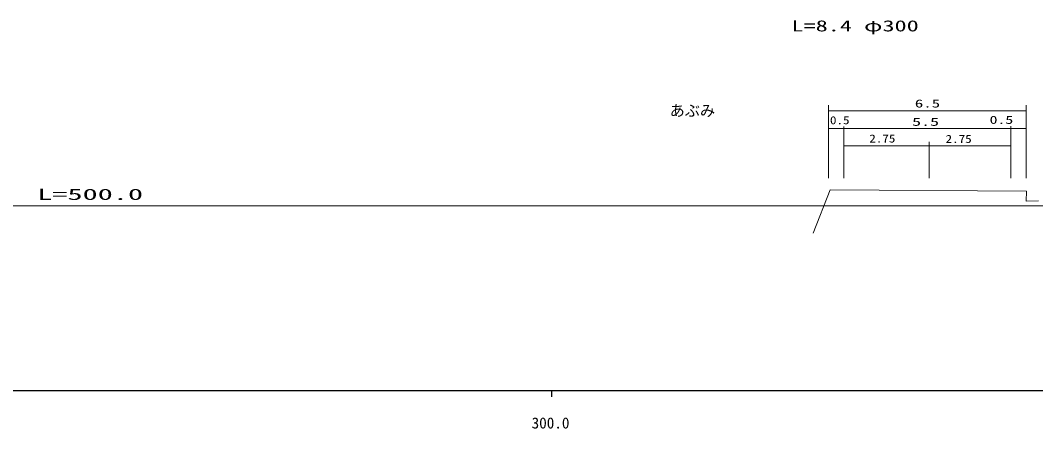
# Model space of a CAD drawing. Units: millimetres, scale not verified. Extents: x 68230 to 708230, y -1956 to 358044.
# Drawn here: x 308644 to 476072, y 176759 to 244143 of the extents above; entities that cross this region are included whole.
import ezdxf
from ezdxf.enums import TextEntityAlignment as Align

# ---------------------------------------------------------------- set-up
doc = ezdxf.new("R2010")
doc.units = ezdxf.units.MM
doc.header["$LTSCALE"] = 1000
for name, color, linetype, lineweight in [('M-TTL-BAND', 7, 'Continuous', 25), ('S-BGD', 1, 'Continuous', 13), ('S-BGD-CRST', 4, 'Continuous', 13), ('S-BGD-HTXT', 6, 'Continuous', 13)]:
    doc.layers.add(name, color=color, linetype=linetype, lineweight=lineweight)
doc.styles.add('ＭＳ ゴシック', font='')
doc.styles.get('ＭＳ ゴシック').set_extended_font_data('MS Gothic')

msp = doc.modelspace()

# ---------------------------------------------------------------- linework, layer by layer
at = {"layer": 'M-TTL-BAND'}
for p, q in [((68230, 183044), (607230, 183044)), ((396230, 183044), (396230, 182044))]:
    msp.add_line(p, q, dxfattribs=at)
at = {"layer": 'S-BGD-CRST'}
for p, q in [((441896, 230126), (441896, 218121)), ((474484, 230126), (474484, 218121)), ((441896, 229213), (444428, 229213)), ((444428, 229213), (471952, 229213)), ((471952, 229213), (474484, 229213)), ((441896, 226314), (474484, 226314)), ((444428, 218121), (444428, 226595)), ((471952, 226659), (471952, 218121)), ((471952, 223415), (444428, 223415)), ((458515, 224091), (458515, 218121)), ((439391, 208996), (442204, 216169)), ((442204, 216169), (474551, 215935)), ((474551, 215935), (474505, 214294)), ((474505, 214294), (476520, 214341))]:
    msp.add_line(p, q, dxfattribs=at)
at = {"layer": 'S-BGD-HTXT'}
msp.add_line((107182, 213551), (587433, 213551), dxfattribs=at)

# ---------------------------------------------------------------- texts
at = {"layer": 'M-TTL-BAND', "style": 'ＭＳ ゴシック'}
msp.add_text('300.0', height=1833, dxfattribs=at).set_placement((396074, 176239), align=Align.BOTTOM_CENTER)
at = {"layer": 'S-BGD', "style": 'ＭＳ ゴシック'}
msp.add_text('あぶみ', height=1833, dxfattribs=at).set_placement((415713, 227775), align=Align.BOTTOM_LEFT)
at = {"layer": 'S-BGD-CRST', "style": 'ＭＳ ゴシック'}
for s, width, p in [('6.5', 1.55, (456140, 229355)), ('0.5', 1.2, (442145, 226595)), ('5.5', 1.65, (455691, 226338)), ('0.5', 1.45, (468466, 226659)), ('2.75', 1.2, (448629, 223577)), ('2.75', 1.2, (461212, 223513))]:
    msp.add_text(s, height=1320, dxfattribs=dict(at, width=width)).set_placement(p, align=Align.BOTTOM_LEFT)
at = {"layer": 'S-BGD-HTXT', "style": 'ＭＳ ゴシック'}
for s, width, p in [('L=8.4 φ300', 1.6, (435800, 241760)), ('L=500.0', 2, (311431, 213959))]:
    msp.add_text(s, height=1833, dxfattribs=dict(at, width=width)).set_placement(p, align=Align.BOTTOM_LEFT)

doc.saveas('drawing.dxf')
